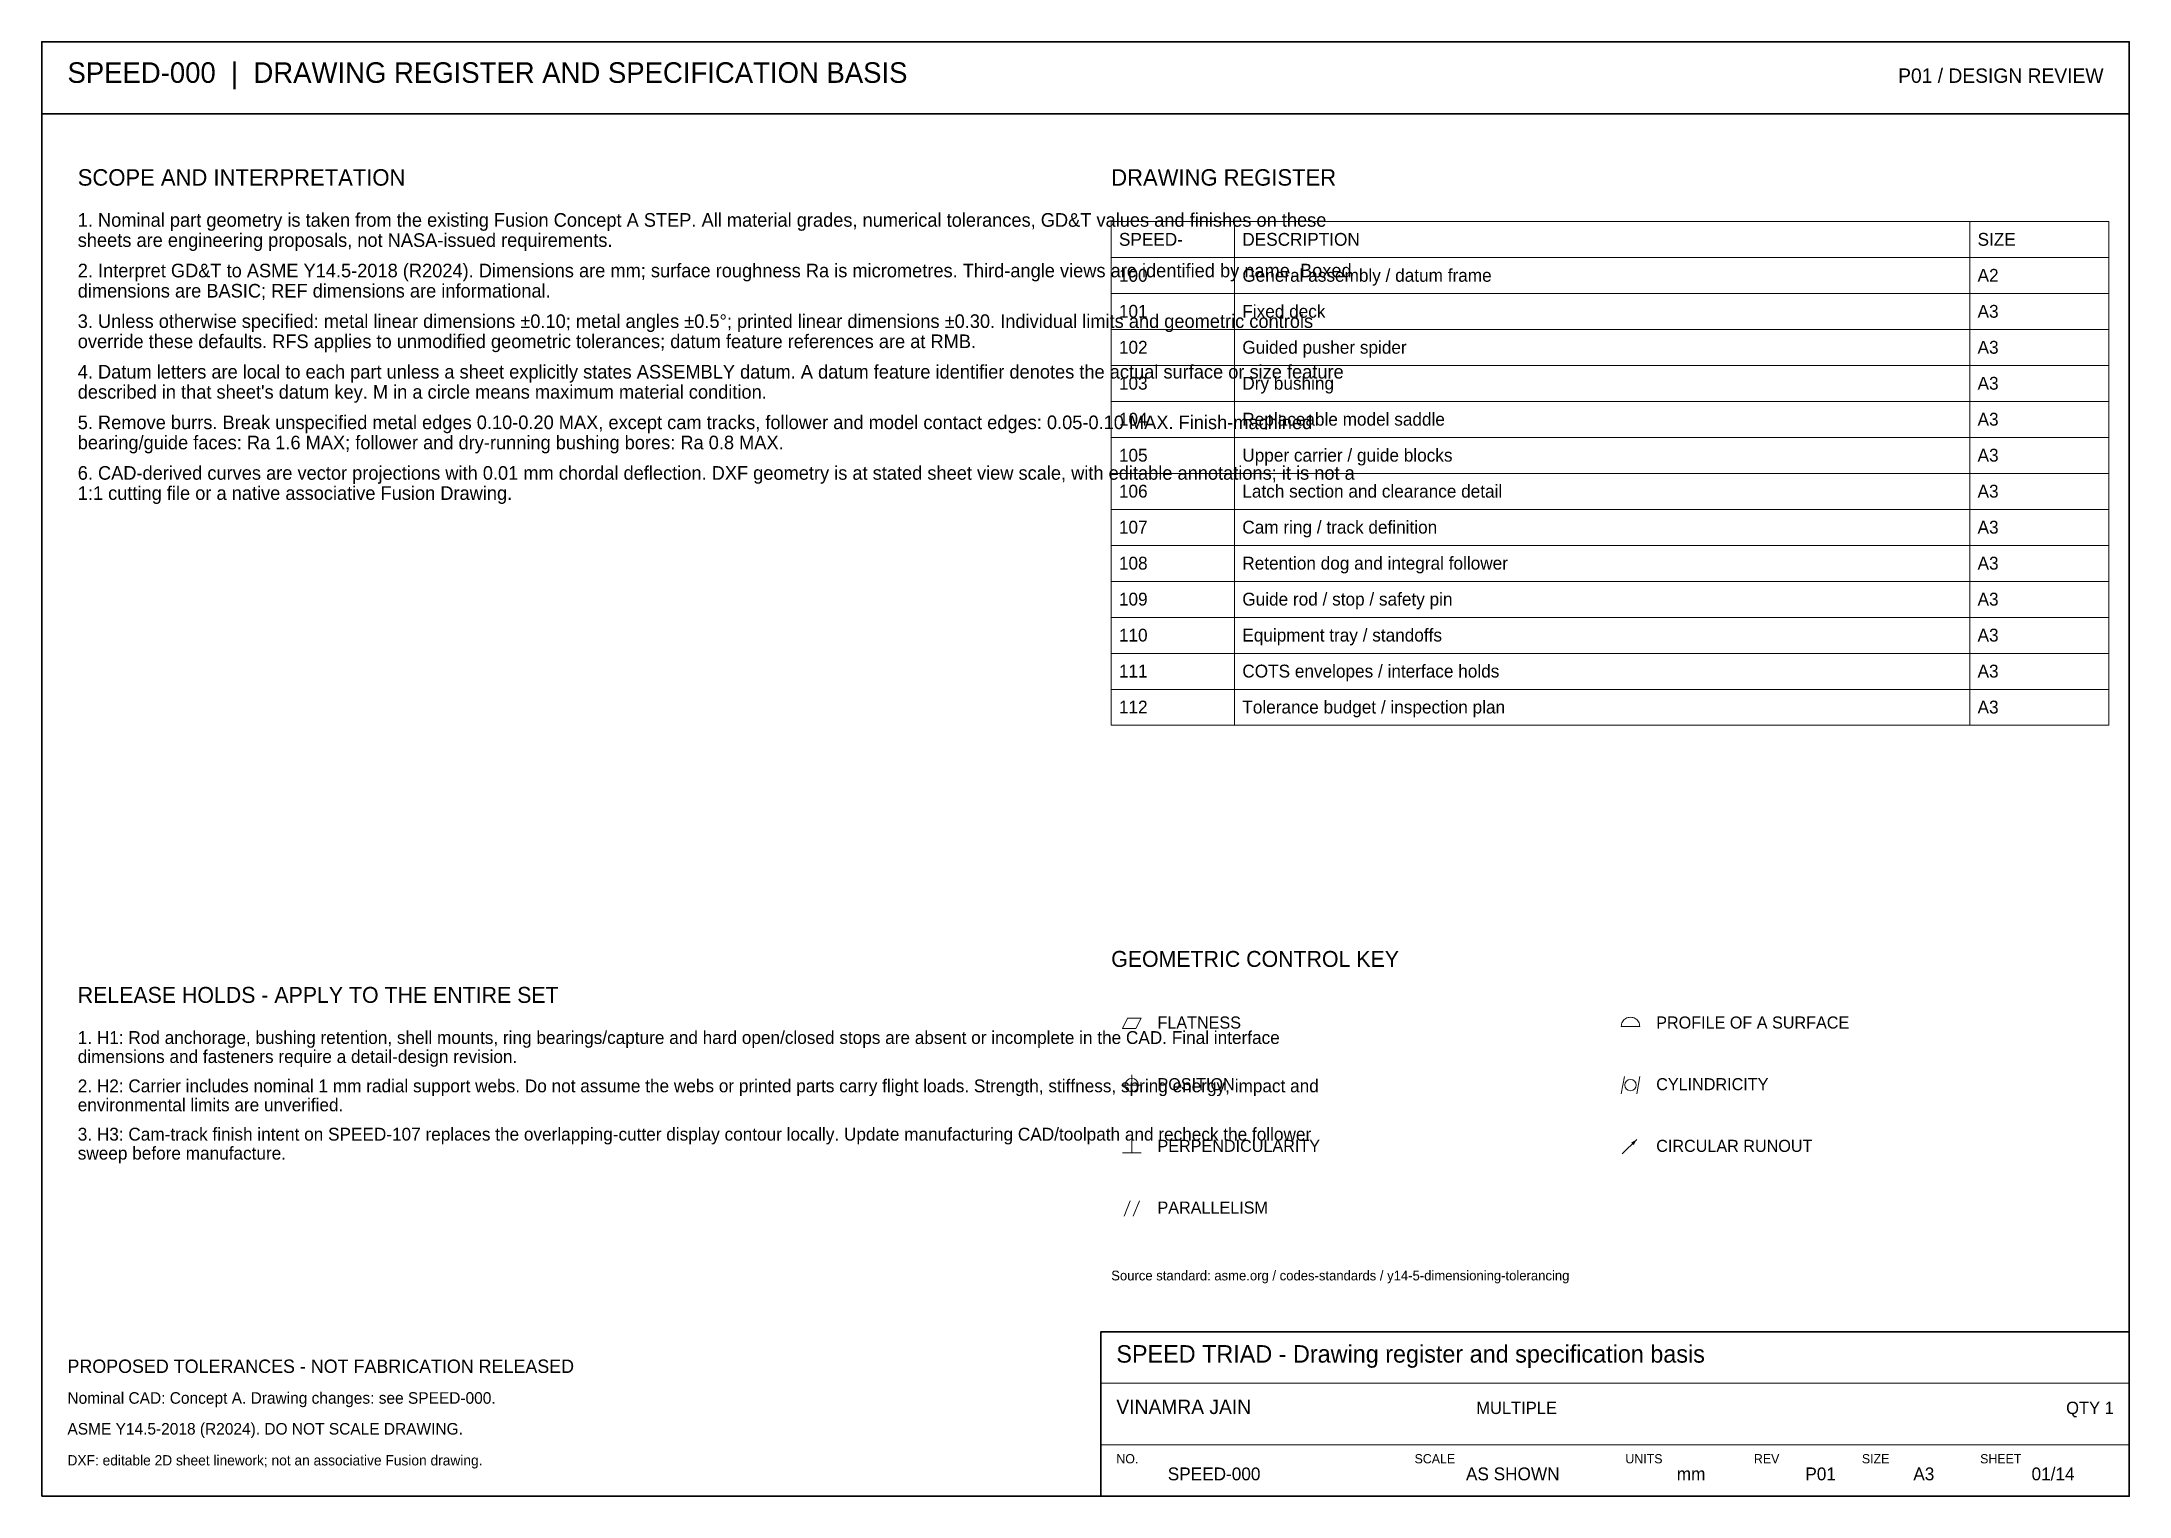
# Model space of a CAD drawing. Header units: millimetres. Extents: x 7 to 413, y 7 to 290.
import ezdxf
from ezdxf.enums import TextEntityAlignment as Align

# ---------------------------------------------------------------- set-up
doc = ezdxf.new("R2010")
doc.units = ezdxf.units.MM
for name, color, linetype, lineweight in [('BORDER', 7, 'Continuous', 30), ('DIM', 7, 'Continuous', 15), ('GDT', 7, 'Continuous', 20), ('NOTES', 7, 'Continuous', 18)]:
    doc.layers.add(name, color=color, linetype=linetype, lineweight=lineweight)

msp = doc.modelspace()

# ---------------------------------------------------------------- linework, layer by layer
at = {"layer": 'BORDER'}
msp.add_line((7, 276), (413, 276), dxfattribs=at)
for points in [[(7, 7), (413, 7), (413, 290), (7, 290)], [(213, 7), (413, 7), (413, 39), (213, 39)]]:
    msp.add_lwpolyline(points, close=True, dxfattribs=at)
at = {"layer": 'DIM'}
for p, q in [((239, 248), (239, 255)), ((382, 248), (382, 255)), ((239, 241), (239, 248)), ((382, 241), (382, 248)), ((239, 234), (239, 241)), ((382, 234), (382, 241)), ((239, 227), (239, 234)), ((382, 227), (382, 234)), ((239, 220), (239, 227)), ((382, 220), (382, 227)), ((239, 213), (239, 220)), ((382, 213), (382, 220)), ((239, 206), (239, 213)), ((382, 206), (382, 213)), ((239, 199), (239, 206)), ((382, 199), (382, 206)), ((239, 192), (239, 199)), ((382, 192), (382, 199)), ((239, 185), (239, 192)), ((382, 185), (382, 192)), ((239, 178), (239, 185)), ((382, 178), (382, 185)), ((239, 171), (239, 178)), ((382, 171), (382, 178)), ((239, 164), (239, 171)), ((382, 164), (382, 171)), ((239, 157), (239, 164)), ((382, 157), (382, 164)), ((213, 29), (413, 29)), ((213, 17), (413, 17))]:
    msp.add_line(p, q, dxfattribs=at)
for points in [[(215, 248), (409, 248), (409, 255), (215, 255)], [(215, 241), (409, 241), (409, 248), (215, 248)], [(215, 234), (409, 234), (409, 241), (215, 241)], [(215, 227), (409, 227), (409, 234), (215, 234)], [(215, 220), (409, 220), (409, 227), (215, 227)], [(215, 213), (409, 213), (409, 220), (215, 220)], [(215, 206), (409, 206), (409, 213), (215, 213)], [(215, 199), (409, 199), (409, 206), (215, 206)], [(215, 192), (409, 192), (409, 199), (215, 199)], [(215, 185), (409, 185), (409, 192), (215, 192)], [(215, 178), (409, 178), (409, 185), (215, 185)], [(215, 171), (409, 171), (409, 178), (215, 178)], [(215, 164), (409, 164), (409, 171), (215, 171)], [(215, 157), (409, 157), (409, 164), (215, 164)]]:
    msp.add_lwpolyline(points, close=True, dxfattribs=at)
msp.add_solid([(317.2, 76.4), (316.6, 75.3), (316.1, 75.8)], dxfattribs=at)
at = {"layer": 'GDT'}
for p, q in [((314.2, 98.4), (317.8, 98.4)), ((217, 87), (221, 87)), ((219, 85), (219, 89)), ((314.2, 85.3), (314.8, 88.7)), ((317.2, 85.3), (317.8, 88.7)), ((217.2, 73.8), (220.8, 73.8)), ((219, 73.8), (219, 76.8)), ((314.4, 73.6), (317.2, 76.4)), ((217.5, 61.5), (218.7, 64.5)), ((219.3, 61.5), (220.5, 64.5))]:
    msp.add_line(p, q, dxfattribs=at)
msp.add_lwpolyline([(217.2, 98), (219.8, 98), (220.8, 100), (218.2, 100)], close=True, dxfattribs=at)
msp.add_lwpolyline([(317.8, 98.4), (317.78, 98.63), (317.74, 98.87), (317.66, 99.09), (317.56, 99.3), (317.43, 99.5), (317.27, 99.67), (317.1, 99.83), (316.9, 99.96), (316.69, 100.06), (316.47, 100.14), (316.23, 100.18), (316, 100.2), (315.77, 100.18), (315.53, 100.14), (315.31, 100.06), (315.1, 99.96), (314.9, 99.83), (314.73, 99.67), (314.57, 99.5), (314.44, 99.3), (314.34, 99.09), (314.26, 98.87), (314.22, 98.63), (314.2, 98.4)], dxfattribs=at)
for centre, radius in [((219, 87), 1.3), ((316, 87), 1.1)]:
    msp.add_circle(centre, radius, dxfattribs=at)

# ---------------------------------------------------------------- texts
at = {"layer": 'NOTES'}
for s, height, p in [('SPEED-000  |  DRAWING REGISTER AND SPECIFICATION BASIS', 4, (12, 282)), ('SCOPE AND INTERPRETATION', 3.2, (14, 262)), ('DRAWING REGISTER', 3.2, (215, 262)), ('1. Nominal part geometry is taken from the existing Fusion Concept A STEP. All material grades, numerical tolerances, GD&T values and finishes on these', 2.65, (14, 254)), ('sheets are engineering proposals, not NASA-issued requirements.', 2.65, (14, 250.08)), ('SPEED-', 2.5, (216.5, 250.3)), ('DESCRIPTION', 2.5, (240.5, 250.3)), ('SIZE', 2.5, (383.5, 250.3)), ('2. Interpret GD&T to ASME Y14.5-2018 (R2024). Dimensions are mm; surface roughness Ra is micrometres. Third-angle views are identified by name. Boxed', 2.65, (14, 244.16)), ('100', 2.5, (216.5, 243.3)), ('General assembly / datum frame', 2.5, (240.5, 243.3)), ('A2', 2.5, (383.5, 243.3)), ('dimensions are BASIC; REF dimensions are informational.', 2.65, (14, 240.23)), ('3. Unless otherwise specified: metal linear dimensions ±0.10; metal angles ±0.5°; printed linear dimensions ±0.30. Individual limits and geometric controls', 2.65, (14, 234.31)), ('101', 2.5, (216.5, 236.3)), ('Fixed deck', 2.5, (240.5, 236.3)), ('A3', 2.5, (383.5, 236.3)), ('override these defaults. RFS applies to unmodified geometric tolerances; datum feature references are at RMB.', 2.65, (14, 230.39)), ('102', 2.5, (216.5, 229.3)), ('Guided pusher spider', 2.5, (240.5, 229.3)), ('A3', 2.5, (383.5, 229.3)), ('4. Datum letters are local to each part unless a sheet explicitly states ASSEMBLY datum. A datum feature identifier denotes the actual surface or size feature', 2.65, (14, 224.47)), ("described in that sheet's datum key. M in a circle means maximum material condition.", 2.65, (14, 220.55)), ('103', 2.5, (216.5, 222.3)), ('Dry bushing', 2.5, (240.5, 222.3)), ('A3', 2.5, (383.5, 222.3)), ('5. Remove burrs. Break unspecified metal edges 0.10-0.20 MAX, except cam tracks, follower and model contact edges: 0.05-0.10 MAX. Finish-machined', 2.65, (14, 214.62)), ('104', 2.5, (216.5, 215.3)), ('Replaceable model saddle', 2.5, (240.5, 215.3)), ('A3', 2.5, (383.5, 215.3)), ('bearing/guide faces: Ra 1.6 MAX; follower and dry-running bushing bores: Ra 0.8 MAX.', 2.65, (14, 210.7)), ('6. CAD-derived curves are vector projections with 0.01 mm chordal deflection. DXF geometry is at stated sheet view scale, with editable annotations; it is not a', 2.65, (14, 204.78)), ('105', 2.5, (216.5, 208.3)), ('Upper carrier / guide blocks', 2.5, (240.5, 208.3)), ('A3', 2.5, (383.5, 208.3)), ('1:1 cutting file or a native associative Fusion Drawing.', 2.65, (14, 200.86)), ('106', 2.5, (216.5, 201.3)), ('Latch section and clearance detail', 2.5, (240.5, 201.3)), ('A3', 2.5, (383.5, 201.3)), ('107', 2.5, (216.5, 194.3)), ('Cam ring / track definition', 2.5, (240.5, 194.3)), ('A3', 2.5, (383.5, 194.3)), ('108', 2.5, (216.5, 187.3)), ('Retention dog and integral follower', 2.5, (240.5, 187.3)), ('A3', 2.5, (383.5, 187.3)), ('109', 2.5, (216.5, 180.3)), ('Guide rod / stop / safety pin', 2.5, (240.5, 180.3)), ('A3', 2.5, (383.5, 180.3)), ('110', 2.5, (216.5, 173.3)), ('Equipment tray / standoffs', 2.5, (240.5, 173.3)), ('A3', 2.5, (383.5, 173.3)), ('111', 2.5, (216.5, 166.3)), ('COTS envelopes / interface holds', 2.5, (240.5, 166.3)), ('A3', 2.5, (383.5, 166.3)), ('112', 2.5, (216.5, 159.3)), ('Tolerance budget / inspection plan', 2.5, (240.5, 159.3)), ('A3', 2.5, (383.5, 159.3)), ('GEOMETRIC CONTROL KEY', 3.1, (215, 110)), ('RELEASE HOLDS - APPLY TO THE ENTIRE SET', 3.1, (14, 103)), ('1. H1: Rod anchorage, bushing retention, shell mounts, ring bearings/capture and hard open/closed stops are absent or incomplete in the CAD. Final interface', 2.5, (14, 95)), ('FLATNESS', 2.35, (224, 98)), ('PROFILE OF A SURFACE', 2.35, (321, 98)), ('dimensions and fasteners require a detail-design revision.', 2.5, (14, 91.3)), ('2. H2: Carrier includes nominal 1 mm radial support webs. Do not assume the webs or printed parts carry flight loads. Strength, stiffness, spring energy, impact and', 2.5, (14, 85.6)), ('POSITION', 2.35, (224, 86)), ('CYLINDRICITY', 2.35, (321, 86)), ('environmental limits are unverified.', 2.5, (14, 81.9)), ('3. H3: Cam-track finish intent on SPEED-107 replaces the overlapping-cutter display contour locally. Update manufacturing CAD/toolpath and recheck the follower', 2.5, (14, 76.2)), ('sweep before manufacture.', 2.5, (14, 72.5)), ('PERPENDICULARITY', 2.35, (224, 74)), ('CIRCULAR RUNOUT', 2.35, (321, 74)), ('PARALLELISM', 2.35, (224, 62)), ('Source standard: asme.org / codes-standards / y14-5-dimensioning-tolerancing', 1.9, (215, 49)), ('SPEED TRIAD - Drawing register and specification basis', 3.4, (216, 33)), ('PROPOSED TOLERANCES - NOT FABRICATION RELEASED', 2.6, (12, 31)), ('Nominal CAD: Concept A. Drawing changes: see SPEED-000.', 2.25, (12, 25)), ('VINAMRA JAIN', 2.8, (216, 23)), ('MULTIPLE', 2.4, (286, 23)), ('ASME Y14.5-2018 (R2024). DO NOT SCALE DRAWING.', 2.25, (12, 19)), ('DXF: editable 2D sheet linework; not an associative Fusion drawing.', 2, (12, 13)), ('NO.', 1.8, (216, 13.4)), ('SPEED-000', 2.5, (226, 10.1)), ('SCALE', 1.8, (274, 13.4)), ('AS SHOWN', 2.5, (284, 10.1)), ('UNITS', 1.8, (315, 13.4)), ('REV', 1.8, (340, 13.4)), ('P01', 2.5, (350, 10.1)), ('SIZE', 1.8, (361, 13.4)), ('A3', 2.5, (371, 10.1)), ('SHEET', 1.8, (384, 13.4)), ('01/14', 2.5, (394, 10.1)), ('mm', 2.5, (325, 10.1))]:
    msp.add_text(s, height=height, dxfattribs=at).set_placement(p)
for s, height, p in [('P01 / DESIGN REVIEW', 2.8, (408, 282)), ('QTY 1', 2.4, (410, 23))]:
    msp.add_text(s, height=height, dxfattribs=at).set_placement(p, align=Align.RIGHT)

doc.saveas('drawing.dxf')
